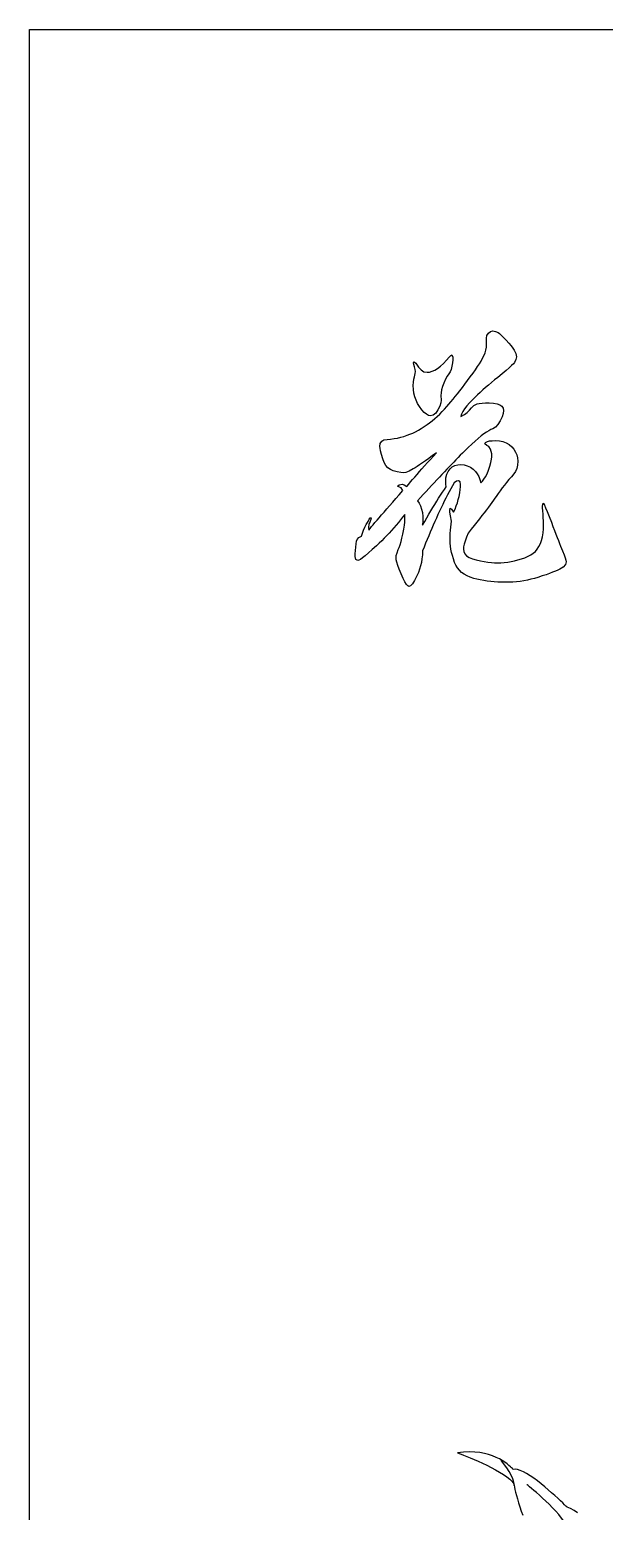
# Model space of a CAD drawing. Extents: x 61 to 149, y 52 to 245.
# Drawn here: x 60.8 to 91.3, y 166.8 to 245.4 of the extents above; entities that cross this region are included whole.
import ezdxf

# ---------------------------------------------------------------- set-up
doc = ezdxf.new("R2010")
doc.units = 0

msp = doc.modelspace()

# ---------------------------------------------------------------- linework, layer by layer
at = {"color": 250, "linetype": 'Continuous'}
for points in [[(60.8344, 245.412), (149.1656, 245.412), (149.1656, 51.588), (60.8344, 51.588), (60.8344, 245.412)], [(84.1069, 218.7134), (84.014943, 218.487966), (83.94343, 218.290579), (83.892354, 218.121229), (83.861713, 217.979906), (83.8515, 217.8666), (83.870358, 217.732993), (83.926933, 217.614374), (84.021225, 217.51075), (84.153233, 217.422126), (84.322958, 217.348507), (84.5304, 217.2899), (84.750125, 217.243066), (84.956796, 217.204759), (85.150413, 217.174975), (85.33097, 217.153707), (85.498467, 217.140951), (85.6529, 217.1367), (85.835022, 217.140934), (86.016987, 217.153636), (86.198793, 217.174807), (86.380438, 217.204451), (86.561921, 217.242568), (86.743241, 217.289159), (86.924395, 217.344227), (87.105382, 217.407774), (87.2862, 217.4798), (87.427351, 217.550558), (87.55506, 217.638087), (87.669325, 217.742386), (87.770147, 217.863458), (87.857526, 218.001301), (87.931463, 218.155917), (87.991956, 218.327306), (88.039007, 218.515468), (88.072614, 218.720404), (88.092779, 218.942115), (88.0995, 219.1806), (88.096526, 219.350896), (88.087574, 219.53097), (88.0726, 219.7208), (88.05767, 219.899196), (88.048696, 220.04517), (88.0457, 220.1587), (88.0726, 220.3047), (88.099883, 220.276316), (88.145833, 220.191163), (88.21045, 220.049238), (88.293733, 219.850537), (88.395683, 219.595059), (88.5163, 219.2828), (88.600526, 219.062367), (88.679937, 218.855268), (88.754533, 218.661504), (88.824315, 218.481075), (88.889281, 218.313984), (88.949433, 218.16023), (89.00477, 218.019814), (89.055293, 217.892737), (89.101, 217.779), (89.186313, 217.561834), (89.24725, 217.392125), (89.283813, 217.269853), (89.296, 217.195), (89.258641, 217.0466), (89.146593, 216.9128), (88.9599, 216.7936), (88.854013, 216.743671), (88.728358, 216.689881), (88.582942, 216.632227), (88.417771, 216.570706), (88.232852, 216.505313), (88.028193, 216.436045), (87.8038, 216.3629), (87.620489, 216.307744), (87.435021, 216.259078), (87.247396, 216.2169), (87.057613, 216.181211), (86.865672, 216.152011), (86.67157, 216.1293), (86.475309, 216.113078), (86.276885, 216.103344), (86.0763, 216.1001), (85.876322, 216.102715), (85.679658, 216.110558), (85.486307, 216.12363), (85.296273, 216.141928), (85.109557, 216.165453), (84.926159, 216.194204), (84.746083, 216.228179), (84.569329, 216.267378), (84.3959, 216.3118), (84.210959, 216.371331), (84.042613, 216.444098), (83.890859, 216.530101), (83.7557, 216.629337), (83.637134, 216.741807), (83.535162, 216.867508), (83.449784, 217.006439), (83.381, 217.1586), (83.316806, 217.338232), (83.262484, 217.5143), (83.218034, 217.6868), (83.183459, 217.855732), (83.158761, 218.021094), (83.143941, 218.182884), (83.139, 218.3411), (83.141242, 218.520959), (83.147967, 218.695541), (83.159175, 218.86485), (83.174867, 219.028893), (83.195042, 219.187674), (83.2197, 219.3412), (83.167367, 219.620204), (83.135967, 219.81483), (83.1255, 219.9251), (83.1524, 220.0273), (83.209537, 219.976213), (83.3272, 219.8229), (83.403278, 219.987026), (83.470227, 220.152295), (83.528037, 220.318721), (83.576698, 220.486318), (83.6162, 220.6551), (83.654452, 220.853122), (83.681762, 221.02375), (83.698142, 221.167003), (83.7036, 221.2829), (83.676738, 221.436213), (83.5961, 221.4873), (83.481813, 221.461738), (83.3541, 221.3851), (83.266912, 221.226252), (83.18013, 221.065069), (83.093752, 220.90155), (83.007778, 220.735696), (82.922209, 220.567506), (82.837045, 220.396981), (82.752284, 220.22412), (82.667927, 220.048924), (82.583974, 219.871392), (82.500425, 219.691525), (82.417279, 219.509322), (82.334537, 219.324784), (82.252198, 219.13791), (82.170261, 218.948701), (82.088728, 218.757156), (82.007598, 218.563276), (81.92687, 218.36706), (81.846544, 218.168509), (81.766621, 217.967622), (81.6871, 217.7644), (81.674353, 217.555238), (81.651455, 217.353236), (81.618406, 217.15839), (81.575206, 216.970697), (81.521855, 216.790154), (81.458353, 216.616756), (81.3847, 216.4505), (81.254853, 216.201388), (81.141, 216.02345), (81.043122, 215.916687), (80.9612, 215.8811), (80.897204, 215.907669), (80.823536, 215.987378), (80.740196, 216.120234), (80.647184, 216.306239), (80.5445, 216.5454), (80.447683, 216.791818), (80.37239, 216.999707), (80.318614, 217.169057), (80.286353, 217.299858), (80.2756, 217.3921), (80.289037, 217.522704), (80.329363, 217.67113), (80.3966, 217.8374), (80.444706, 217.954197), (80.492293, 218.09435), (80.539347, 218.257866), (80.585854, 218.444747), (80.6318, 218.655), (80.681806, 218.911425), (80.717525, 219.12585), (80.738956, 219.298275), (80.7461, 219.4287), (80.742738, 219.60395), (80.7327, 219.6916), (80.62375, 219.548533), (80.512, 219.406483), (80.39745, 219.265448), (80.2801, 219.12543), (80.15995, 218.986426), (80.037, 218.848438), (79.91125, 218.711463), (79.7827, 218.575504), (79.65135, 218.440558), (79.5172, 218.306625), (79.38025, 218.173706), (79.2405, 218.0418), (79.012929, 217.832633), (78.814159, 217.655645), (78.644194, 217.510837), (78.503033, 217.398208), (78.390679, 217.317759), (78.307134, 217.26949), (78.2524, 217.2534), (78.146513, 217.306338), (78.1112, 217.4651), (78.114196, 217.6152), (78.12317, 217.7831), (78.1381, 217.9688), (78.159044, 218.143204), (78.185922, 218.27703), (78.2188, 218.3703), (78.299425, 218.470663), (78.4339, 218.5528), (78.490617, 218.711556), (78.553213, 218.866675), (78.621677, 219.018156), (78.696, 219.166), (78.787896, 219.334663), (78.85737, 219.451437), (78.9044, 219.5163), (78.9582, 219.5237), (78.938025, 219.439712), (78.8775, 219.2901), (78.835663, 219.162733), (78.817737, 219.024033), (78.8237, 218.874), (78.893589, 218.958234), (78.972671, 219.052451), (79.060945, 219.156651), (79.158412, 219.270833), (79.26507, 219.394997), (79.380921, 219.529145), (79.505962, 219.673275), (79.640196, 219.827388), (79.78362, 219.991483), (79.936235, 220.165561), (80.098041, 220.349622), (80.269037, 220.543665), (80.449224, 220.747691), (80.6386, 220.9617), (80.552875, 221.104038), (80.4571, 221.1515), (80.3563, 221.1953), (80.4369, 221.2756), (80.5982, 221.3121), (80.702438, 221.27925), (80.8537, 221.1807), (80.946756, 221.297992), (81.046725, 221.421166), (81.153605, 221.550223), (81.267396, 221.685163), (81.388099, 221.825984), (81.515713, 221.972688), (81.650236, 222.125272), (81.79167, 222.283737), (81.940014, 222.448083), (82.095267, 222.618309), (82.257429, 222.794415), (82.4265, 222.9764), (82.213088, 222.819223), (82.016477, 222.676192), (81.836668, 222.547306), (81.673662, 222.432563), (81.527462, 222.331962), (81.398067, 222.245502), (81.285479, 222.173181), (81.1897, 222.115), (80.976104, 222.0015), (80.80133, 221.9334), (80.6654, 221.9107), (80.526544, 221.922863), (80.342822, 221.959337), (80.1143, 222.0201), (79.972314, 222.080255), (79.847551, 222.173118), (79.740001, 222.298682), (79.649654, 222.456945), (79.5765, 222.6479), (79.505945, 222.883772), (79.455537, 223.073125), (79.425286, 223.215941), (79.4152, 223.3122), (79.439573, 223.466417), (79.512687, 223.578663), (79.634533, 223.648927), (79.8051, 223.6772), (79.987683, 223.69545), (80.168033, 223.720996), (80.34615, 223.753838), (80.522033, 223.79397), (80.695683, 223.841392), (80.8671, 223.8961), (81.013752, 223.950664), (81.161766, 224.014155), (81.311146, 224.086577), (81.461897, 224.167931), (81.61402, 224.258218), (81.76752, 224.357441), (81.9224, 224.4656), (82.057967, 224.566854), (82.192492, 224.673592), (82.325974, 224.785812), (82.458413, 224.903513), (82.589805, 225.026693), (82.720152, 225.155352), (82.84945, 225.289488), (82.9777, 225.4291), (83.082004, 225.547213), (83.190614, 225.673792), (83.303531, 225.808837), (83.420751, 225.952348), (83.542275, 226.104325), (83.668101, 226.264768), (83.798227, 226.433677), (83.932654, 226.611052), (84.071378, 226.796893), (84.2144, 226.9912), (84.3591, 227.192176), (84.488496, 227.376507), (84.602588, 227.5442), (84.70137, 227.695259), (84.784842, 227.829691), (84.853, 227.9475), (84.93492, 228.109464), (84.999188, 228.266863), (85.045811, 228.419705), (85.0748, 228.568), (85.0748, 229.0498), (85.100013, 229.197563), (85.1757, 229.3199), (85.286563, 229.401938), (85.4176, 229.4293), (85.555387, 229.409263), (85.6865, 229.3491), (85.761684, 229.293395), (85.859575, 229.206687), (85.980153, 229.088986), (86.1234, 228.9403), (86.265803, 228.784263), (86.38385, 228.64465), (86.477522, 228.521463), (86.5468, 228.4147), (86.632525, 228.22855), (86.6611, 228.0643), (86.634237, 227.909188), (86.5536, 227.7504), (86.499231, 227.684117), (86.407919, 227.59227), (86.27965, 227.474863), (86.114415, 227.331896), (85.912202, 227.163375), (85.673, 226.9693), (85.503889, 226.832333), (85.340089, 226.697167), (85.1816, 226.5638), (85.028422, 226.432233), (84.880556, 226.302467), (84.738, 226.1745), (84.600756, 226.048333), (84.468822, 225.923967), (84.3422, 225.8014), (84.16984, 225.623967), (84.024756, 225.45667), (83.906937, 225.299513), (83.816378, 225.152496), (83.753068, 225.015625), (83.717, 224.8889), (83.898539, 224.994764), (84.053163, 225.107913), (84.18088, 225.228355), (84.2817, 225.3561), (84.402662, 225.4802), (84.5774, 225.5605), (84.693331, 225.586036), (84.839525, 225.604288), (85.015981, 225.615245), (85.2227, 225.6189), (85.452734, 225.607542), (85.640937, 225.57347), (85.787312, 225.516687), (85.891863, 225.437196), (85.954591, 225.335), (85.9755, 225.2101), (85.956093, 225.05927), (85.897841, 224.879196), (85.8007, 224.6699), (85.67973, 224.473667), (85.549804, 224.332567), (85.4109, 224.2466), (85.308717, 224.203163), (85.195786, 224.142934), (85.072108, 224.065912), (84.937679, 223.972101), (84.7925, 223.8615), (84.636569, 223.734111), (84.469884, 223.589936), (84.292446, 223.428974), (84.104251, 223.251229), (83.9053, 223.0567), (83.796514, 222.948221), (83.685271, 222.836385), (83.571572, 222.721192), (83.455416, 222.602641), (83.336804, 222.480733), (83.215735, 222.355468), (83.09221, 222.226845), (82.966229, 222.094865), (82.83779, 221.959528), (82.706896, 221.820833), (82.573544, 221.678781), (82.437737, 221.533371), (82.299472, 221.384605), (82.158752, 221.232481), (82.015574, 221.076999), (81.86994, 220.91816), (81.72185, 220.755964), (81.571303, 220.590411), (81.4183, 220.4215), (81.506077, 220.295181), (81.577403, 220.149796), (81.632274, 219.985341), (81.670685, 219.801816), (81.692629, 219.599219), (81.698103, 219.377547), (81.6871, 219.1368), (81.796431, 219.331546), (81.904825, 219.521632), (82.012283, 219.707059), (82.118804, 219.887826), (82.224388, 220.063931), (82.329038, 220.235375), (82.432751, 220.402156), (82.53553, 220.564274), (82.637373, 220.721728), (82.738283, 220.874518), (82.838258, 221.022642), (82.9373, 221.1661), (82.917187, 221.308438), (82.9105, 221.4435), (82.924772, 221.649672), (82.9676, 221.830325), (83.039003, 221.985441), (83.139, 222.115), (83.260798, 222.217228), (83.397738, 222.290225), (83.549808, 222.334009), (83.717, 222.3486), (83.88928, 222.332641), (84.056488, 222.28475), (84.218652, 222.204909), (84.3758, 222.0931), (84.490317, 221.982449), (84.58655, 221.854858), (84.664506, 221.710334), (84.724187, 221.548879), (84.7656, 221.3705), (84.855156, 221.458087), (84.940944, 221.569046), (85.022964, 221.70337), (85.101216, 221.861057), (85.1757, 222.0421), (85.255048, 222.267477), (85.311738, 222.461813), (85.345758, 222.625117), (85.3571, 222.7574), (85.348896, 222.90663), (85.32427, 223.042904), (85.2832, 223.1662), (85.199187, 223.301263), (85.095, 223.356), (84.9807, 223.4436), (85.017675, 223.511125), (85.1286, 223.5677), (85.240633, 223.596059), (85.379533, 223.613107), (85.5453, 223.6188), (85.756381, 223.60566), (85.948626, 223.56624), (86.122042, 223.50054), (86.276631, 223.40856), (86.4124, 223.2903), (86.526124, 223.15452), (86.614576, 223.00998), (86.677756, 222.85668), (86.715664, 222.69462), (86.7283, 222.5238), (86.7157, 222.317586), (86.6779, 222.136937), (86.6149, 221.981845), (86.5267, 221.8523), (86.394363, 221.702642), (86.266227, 221.552991), (86.142293, 221.403344), (86.022563, 221.2537), (85.907037, 221.104056), (85.795717, 220.954409), (85.688604, 220.804758), (85.5857, 220.6551), (85.51967, 220.558596), (85.445687, 220.453283), (85.36375, 220.339161), (85.27386, 220.216231), (85.176017, 220.084491), (85.070219, 219.943941), (84.956467, 219.794581), (84.834761, 219.636412), (84.705099, 219.469431), (84.567483, 219.29364), (84.421911, 219.109038), (84.268383, 218.915625), (84.1069, 218.7134)], [(83.2869, 228.0424), (83.281667, 227.905337), (83.265967, 227.747163), (83.2398, 227.5679), (83.2002, 227.395178), (83.1442, 227.256456), (83.0718, 227.1518), (82.98813, 227.038304), (82.898504, 226.87283), (82.8029, 226.6554), (82.738194, 226.4784), (82.691975, 226.31235), (82.664244, 226.15725), (82.655, 226.0131), (82.6685, 225.7649), (82.64983, 225.616459), (82.593804, 225.443707), (82.5004, 225.2466), (82.38017, 225.072241), (82.243496, 224.967593), (82.0904, 224.9327), (81.990127, 224.952261), (81.882866, 225.010946), (81.76861, 225.108762), (81.647357, 225.245711), (81.5191, 225.4218), (81.41845, 225.5887), (81.3361, 225.763296), (81.27205, 225.945587), (81.2263, 226.13557), (81.19885, 226.333242), (81.1897, 226.5386), (81.19643, 226.713841), (81.216604, 226.869593), (81.2502, 227.0059), (81.2956, 227.170087), (81.3107, 227.2832), (81.297263, 227.387225), (81.2569, 227.5241), (81.216625, 227.653687), (81.2032, 227.7358), (81.2301, 227.7942), (81.324125, 227.724875), (81.472, 227.5168), (81.600463, 227.362704), (81.752837, 227.27023), (81.9291, 227.2394), (82.058577, 227.252508), (82.193551, 227.291835), (82.334019, 227.357381), (82.479979, 227.449149), (82.631431, 227.567141), (82.788372, 227.711357), (82.9508, 227.8818), (83.090437, 228.035896), (83.186763, 228.12837), (83.2398, 228.1592), (83.2869, 228.0424)], [(89.905501, 166.758244), (89.719251, 166.882154), (89.534857, 166.981128), (89.3548, 167.05), (89.338601, 167.066099), (89.291901, 167.11206), (89.21755, 167.184382), (89.118394, 167.279563), (88.997281, 167.394102), (88.85706, 167.524495), (88.700579, 167.667243), (88.530685, 167.818842), (88.350226, 167.975791), (88.16205, 168.134588), (87.969005, 168.291731), (87.773939, 168.443718), (87.5797, 168.587049), (87.389136, 168.71822), (87.205094, 168.83373), (87.030422, 168.930077), (86.867969, 169.003759), (86.720583, 169.051275), (86.59111, 169.069123), (86.4824, 169.0538), (86.473636, 169.06429), (86.447264, 169.093933), (86.403161, 169.139986), (86.341207, 169.199708), (86.261279, 169.270356), (86.163256, 169.349189), (86.047016, 169.433464), (85.912438, 169.52044), (85.7594, 169.607375), (85.587781, 169.691526), (85.397458, 169.770152), (85.188311, 169.840511), (84.960218, 169.899861), (84.713056, 169.945459), (84.446706, 169.974564), (84.161044, 169.984434), (83.855949, 169.972326), (83.5313, 169.9355), (83.554179, 169.927157), (83.619603, 169.902899), (83.722756, 169.863879), (83.85882, 169.811253), (84.022979, 169.746175), (84.210415, 169.6698), (84.41631, 169.583282), (84.635849, 169.487777), (84.864212, 169.384437), (85.096585, 169.27442), (85.328148, 169.158878), (85.554085, 169.038967), (85.769579, 168.915841), (85.969813, 168.790654), (86.149969, 168.664562), (86.30523, 168.53872), (86.43078, 168.414281), (86.5218, 168.2924), (86.525635, 168.271918), (86.537181, 168.213153), (86.556499, 168.120124), (86.583649, 167.996852), (86.618692, 167.847357), (86.661689, 167.675659), (86.712701, 167.485779), (86.771788, 167.281736), (86.839012, 167.06755), (86.914434, 166.847242), (86.998113, 166.624832)], [(86.5395, 168.2005), (86.528229, 168.362782), (86.470859, 168.548238), (86.380052, 168.745581), (86.268472, 168.943528), (86.148783, 169.130791), (86.033648, 169.296085), (85.93573, 169.428125), (85.867693, 169.515625), (85.8422, 169.5473)], [(89.5447, 165.458), (89.534304, 165.604205), (89.491089, 165.762273), (89.418663, 165.930112), (89.320632, 166.105628), (89.200602, 166.286727), (89.062178, 166.471314), (88.908969, 166.657298), (88.74458, 166.842584), (88.572617, 167.025078), (88.396687, 167.202688), (88.220397, 167.373318), (88.047352, 167.534876), (87.881159, 167.685268), (87.725424, 167.822401), (87.583755, 167.94418), (87.459756, 168.048512), (87.357035, 168.133304), (87.279197, 168.196462), (87.22985, 168.235891), (87.2126, 168.2495)]]:
    msp.add_lwpolyline(points, dxfattribs=at)

doc.saveas('drawing.dxf')
